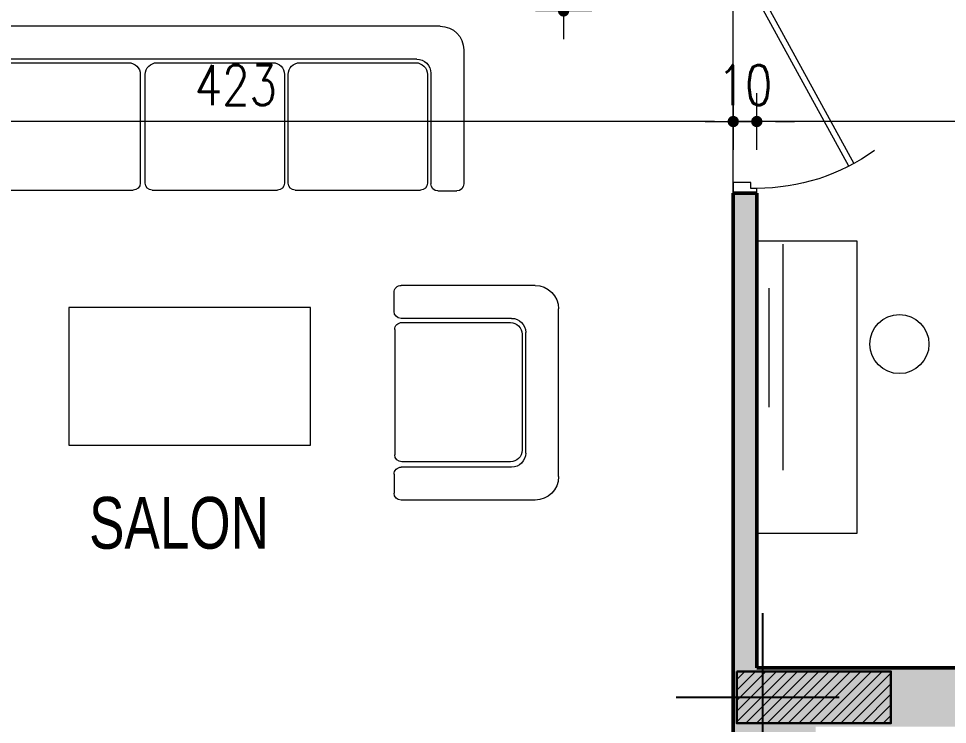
# Model space of a CAD drawing. Header units: millimetres. Extents: x 906 to 2589, y -1235 to -637.
# Drawn here: x 2562.404 to 2566.353, y -1221.896 to -1218.896 of the extents above; entities that cross this region are included whole.
import ezdxf

# ---------------------------------------------------------------- set-up
doc = ezdxf.new("R2010")
doc.units = ezdxf.units.MM
doc.linetypes.add('AXES', pattern=[2, 1.25, -0.25, 0.25, -0.25])
doc.layers.get('DEFPOINTS').update_dxf_attribs({"color": 255, "lineweight": 13})
for name, color, linetype, lineweight in [('A-signe', 7, 'Continuous', 9), ('DIM.', 4, 'Continuous', 25), ('MENUISERIE', 7, 'Continuous', 13), ('MEUBLE', 35, 'Continuous', 15), ('MUR 0.5', 7, 'Continuous', 50), ('POTEAUX ARCH', 7, 'Continuous', 30), ('POTEAUX HACHURE', 7, 'Continuous', 15), ('TEXTE', 7, 'Continuous', 20)]:
    doc.layers.add(name, color=color, linetype=linetype, lineweight=lineweight)
doc.layers.add('AXE', color=7, linetype='AXES')
doc.layers.add('TEINTE 2', color=3, linetype='Continuous')
doc.styles.add('atef', font='romans.shx', dxfattribs={"width": 0.8})
doc.styles.add('STYLE4', font='swisscl.ttf')
doc.dimstyles.new('COTEXT', dxfattribs={"dimscale": 0, "dimtxt": 0.17, "dimasz": 0.08, "dimexe": 0.015, "dimexo": 0.015, "dimgap": 0.07, "dimtad": 1, "dimdec": 0, "dimlfac": 100, "dimzin": 0, "dimdsep": 46, "dimtxsty": 'atef', "dimblk": 'SIG2', "dimcen": 0.15, "dimse1": 1, "dimse2": 1, "dimclrd": 256, "dimclre": 6, "dimclrt": 2, "dimadec": 0, "dimazin": 0, "dimtfac": 0.5, "dimtdec": 0, "dimtix": 1, "dimtmove": 2, "dimatfit": 1, "dimldrblk": 'SIG2', "dimfxl": 0.18, "dimtolj": 1, "dimtzin": 0, "dimlwd": 18, "dimarcsym": 0})

# ---------------------------------------------------------------- blocks, each defined once
blk = doc.blocks.new('SIG2')
at = {"layer": 'A-signe'}
for p, q in [((0, 1.5), (0, 0.5)), ((0, 0.5), (0, -0.5)), ((-1.5, 0), (-0.5, 0)), ((-0.5, 0), (0.5, 0)), ((0.5, 0), (1.5, 0)), ((0, -0.5), (0, -1.5))]:
    blk.add_line(p, q, dxfattribs=at)
at = {"layer": 'A-signe', "const_width": 0.3}
blk.add_lwpolyline([(-0.15, 0, 1), (0.15, 0, 1)], format="xyb", close=True, dxfattribs=at)
blk = doc.blocks.new('*D1069')
at = {"layer": 'DEFPOINTS', "color": 0, "transparency": 16777216}
for p in [(2565.5428, -1218.934), (2565.5428, -1219.334), (2569.6428, -1219.334)]:
    blk.add_point(p, dxfattribs=at)
at = {"layer": 'DIM.', "lineweight": 18, "transparency": 16777216}
blk.add_line((2569.5628, -1219.334), (2565.6228, -1219.334), dxfattribs=at)
at = {"layer": 'DIM.', "lineweight": 18, "transparency": 16777216, "xscale": 0.08, "yscale": 0.08, "zscale": 0.08, "rotation": 180}
blk.add_blockref('SIG2', (2565.5428, -1219.334), dxfattribs=at)
at = {"layer": 'DIM.', "lineweight": 18, "transparency": 16777216, "xscale": 0.08, "yscale": 0.08, "zscale": 0.08}
blk.add_blockref('SIG2', (2569.6428, -1219.334), dxfattribs=at)
at = {"layer": 'DIM.', "color": 2, "transparency": 16777216, "insert": (2567.5928, -1219.179), "char_height": 0.17, "attachment_point": 5, "style": 'atef'}
blk.add_mtext('\\A1;410', dxfattribs=at)
blk = doc.blocks.new('*D1097')
at = {"layer": 'DEFPOINTS', "color": 0, "transparency": 16777216}
for p in [(2565.0673, -1217.564), (2564.2428, -1218.864), (2564.7214, -1218.864)]:
    blk.add_point(p, dxfattribs=at)
at = {"layer": 'DIM.', "lineweight": 18, "transparency": 16777216}
blk.add_line((2564.7214, -1217.644), (2564.7214, -1218.784), dxfattribs=at)
at = {"layer": 'DIM.', "lineweight": 18, "transparency": 16777216, "xscale": 0.08, "yscale": 0.08, "zscale": 0.08}
for p, rotation in [((2564.7214, -1217.564), 90), ((2564.7214, -1218.864), 270)]:
    blk.add_blockref('SIG2', p, dxfattribs=dict(at, rotation=rotation))
at = {"layer": 'DIM.', "color": 2, "transparency": 16777216, "insert": (2564.5664, -1218.214), "char_height": 0.17, "attachment_point": 5, "rotation": 90, "style": 'atef'}
blk.add_mtext('\\A1;130', dxfattribs=at)
blk = doc.blocks.new('*D1101')
at = {"layer": 'DEFPOINTS', "color": 0, "transparency": 16777216}
for p in [(2561.6618, -1218.862), (2562.1815, -1222.9741), (2564.3397, -1222.9741)]:
    blk.add_point(p, dxfattribs=at)
at = {"layer": 'DIM.', "lineweight": 18, "transparency": 16777216}
blk.add_line((2562.1815, -1218.942), (2562.1815, -1222.8941), dxfattribs=at)
at = {"layer": 'DIM.', "lineweight": 18, "transparency": 16777216, "xscale": 0.08, "yscale": 0.08, "zscale": 0.08}
for p, rotation in [((2562.1815, -1218.862), 90), ((2562.1815, -1222.9741), 270)]:
    blk.add_blockref('SIG2', p, dxfattribs=dict(at, rotation=rotation))
at = {"layer": 'DIM.', "color": 2, "transparency": 16777216, "insert": (2562.0265, -1220.9181), "char_height": 0.17, "attachment_point": 5, "rotation": 90, "style": 'atef'}
blk.add_mtext('\\A1;411', dxfattribs=at)
blk = doc.blocks.new('PORTE 0.90')
at = {"layer": 'MENUISERIE'}
for points in [[(-0.7859, 0.3911), (-0.0325, -0.0217), (-0.02, 0), (-0.7742, 0.4132)], [(-0.9, 0), (-0.88, 0), (-0.88, -0.025), (-0.855, -0.025), (-0.855, -0.1), (-0.9, -0.1)], [(0, 0), (-0.02, 0), (-0.02, -0.025), (-0.045, -0.025), (-0.045, -0.1), (0, -0.1)]]:
    blk.add_lwpolyline(points, dxfattribs=at)
blk.add_arc((-0.02, 0), 0.86, 144.3645, 180, dxfattribs=at)
blk = doc.blocks.new('*D1222')
at = {"layer": 'DEFPOINTS', "color": 0, "linetype": 'Continuous', "transparency": 16777216}
for p in [(2565.4428, -1219.334), (2565.4428, -1219.8193), (2565.5428, -1219.8193)]:
    blk.add_point(p, dxfattribs=at)
at = {"layer": 'DIM.', "linetype": 'Continuous', "lineweight": 18, "transparency": 16777216}
for p, q in [((2565.3628, -1219.334), (2565.2828, -1219.334)), ((2565.5428, -1219.334), (2565.4428, -1219.334)), ((2565.6228, -1219.334), (2565.7028, -1219.334))]:
    blk.add_line(p, q, dxfattribs=at)
at = {"layer": 'DIM.', "linetype": 'Continuous', "lineweight": 18, "transparency": 16777216, "xscale": 0.08, "yscale": 0.08, "zscale": 0.08}
blk.add_blockref('SIG2', (2565.4428, -1219.334), dxfattribs=at)
at = {"layer": 'DIM.', "linetype": 'Continuous', "lineweight": 18, "transparency": 16777216, "xscale": 0.08, "yscale": 0.08, "zscale": 0.08, "rotation": 180}
blk.add_blockref('SIG2', (2565.5428, -1219.334), dxfattribs=at)
at = {"layer": 'DIM.', "color": 2, "linetype": 'Continuous', "transparency": 16777216, "insert": (2565.4928, -1219.179), "char_height": 0.17, "attachment_point": 5, "style": 'atef'}
blk.add_mtext('\\A1;10', dxfattribs=at)
blk = doc.blocks.new('*D1223')
at = {"layer": 'DEFPOINTS', "color": 0, "linetype": 'Continuous', "transparency": 16777216}
for p in [(2561.2128, -1219.219), (2561.2128, -1219.334), (2565.4428, -1219.7677)]:
    blk.add_point(p, dxfattribs=at)
at = {"layer": 'DIM.', "linetype": 'Continuous', "lineweight": 18, "transparency": 16777216}
blk.add_line((2565.3628, -1219.334), (2561.2928, -1219.334), dxfattribs=at)
at = {"layer": 'DIM.', "linetype": 'Continuous', "lineweight": 18, "transparency": 16777216, "xscale": 0.08, "yscale": 0.08, "zscale": 0.08, "rotation": 180}
blk.add_blockref('SIG2', (2561.2128, -1219.334), dxfattribs=at)
at = {"layer": 'DIM.', "linetype": 'Continuous', "lineweight": 18, "transparency": 16777216, "xscale": 0.08, "yscale": 0.08, "zscale": 0.08}
blk.add_blockref('SIG2', (2565.4428, -1219.334), dxfattribs=at)
at = {"layer": 'DIM.', "color": 2, "linetype": 'Continuous', "transparency": 16777216, "insert": (2563.3278, -1219.179), "char_height": 0.17, "attachment_point": 5, "style": 'atef'}
blk.add_mtext('\\A1;423', dxfattribs=at)
blk = doc.blocks.new('Sofa3P')
for p, q in [((-0.9625, 0), (0.9625, 0)), ((-1.0625, -0.1), (-1.0625, -0.6699)), ((1.0625, -0.1), (1.0625, -0.6699)), ((-0.8625, -0.14), (0.8625, -0.14)), ((-0.3659, -0.1553), (-0.8582, -0.1553)), ((0.2417, -0.1553), (-0.2505, -0.1553)), ((0.855, -0.1553), (0.3627, -0.1553)), ((-0.9225, -0.2), (-0.9225, -0.6699)), ((-0.9082, -0.2053), (-0.9082, -0.6667)), ((-0.3159, -0.6667), (-0.3159, -0.2053)), ((-0.3005, -0.2053), (-0.3005, -0.6667)), ((0.2917, -0.6667), (0.2917, -0.2053)), ((0.3127, -0.2053), (0.3127, -0.6667)), ((0.905, -0.6667), (0.905, -0.2053)), ((0.9225, -0.2), (0.9225, -0.6699)), ((-0.9525, -0.6999), (-1.0325, -0.6999)), ((-0.3459, -0.6967), (-0.8782, -0.6967)), ((0.2617, -0.6967), (-0.2705, -0.6967)), ((0.875, -0.6967), (0.3427, -0.6967)), ((0.9525, -0.6999), (1.0325, -0.6999))]:
    blk.add_line(p, q)
for centre, radius, start, end in [((-0.9625, -0.1), 0.1, 90, 180), ((0.9625, -0.1), 0.1, 0, 90), ((-0.8625, -0.2), 0.06, 90, 180), ((-0.8582, -0.2053), 0.05, 90, 180), ((-0.3659, -0.2053), 0.05, 0, 90), ((-0.2505, -0.2053), 0.05, 90, 180), ((0.2417, -0.2053), 0.05, 0, 90), ((0.3627, -0.2053), 0.05, 90, 180), ((0.855, -0.2053), 0.05, 0, 90), ((0.8625, -0.2), 0.06, 0, 90), ((-1.0325, -0.6699), 0.03, 180, 270), ((-0.9525, -0.6699), 0.03, 270, 0), ((-0.8782, -0.6667), 0.03, 180, 270), ((-0.3459, -0.6667), 0.03, 270, 0), ((-0.2705, -0.6667), 0.03, 180, 270), ((0.2617, -0.6667), 0.03, 270, 0), ((0.3427, -0.6667), 0.03, 180, 270), ((0.875, -0.6667), 0.03, 270, 0), ((0.9525, -0.6699), 0.03, 180, 270), ((1.0325, -0.6699), 0.03, 270, 0)]:
    blk.add_arc(centre, radius, start, end)
blk = doc.blocks.new('Sofa1P')
for p, q in [((-0.3562, 0), (0.3562, 0)), ((-0.4562, -0.1), (-0.4562, -0.6699)), ((0.4562, -0.1), (0.4562, -0.6699)), ((-0.2563, -0.14), (0.2563, -0.14)), ((0.2487, -0.1553), (-0.2436, -0.1553)), ((-0.3162, -0.2), (-0.3162, -0.6699)), ((-0.2936, -0.2053), (-0.2936, -0.6667)), ((0.2987, -0.6667), (0.2987, -0.2053)), ((0.3162, -0.2), (0.3162, -0.6699)), ((-0.3462, -0.6999), (-0.4262, -0.6999)), ((0.2687, -0.6967), (-0.2636, -0.6967)), ((0.3462, -0.6999), (0.4262, -0.6999))]:
    blk.add_line(p, q)
for centre, radius, start, end in [((-0.3562, -0.1), 0.1, 90, 180), ((0.3562, -0.1), 0.1, 0, 90), ((-0.2563, -0.2), 0.06, 90, 180), ((-0.2436, -0.2053), 0.05, 90, 180), ((0.2487, -0.2053), 0.05, 0, 90), ((0.2563, -0.2), 0.06, 0, 90), ((-0.4262, -0.6699), 0.03, 180, 270), ((-0.3462, -0.6699), 0.03, 270, 0), ((-0.2636, -0.6667), 0.03, 180, 270), ((0.2687, -0.6667), 0.03, 270, 0), ((0.3462, -0.6699), 0.03, 180, 270), ((0.4262, -0.6699), 0.03, 270, 0)]:
    blk.add_arc(centre, radius, start, end)

msp = doc.modelspace()

# ---------------------------------------------------------------- hatches: boundary and pattern name
at = {"layer": 'POTEAUX HACHURE'}
h = msp.add_hatch(dxfattribs=at)
h.set_pattern_fill('ANSI31', color=256, scale=0.01)
h.set_pattern_definition([(45, (1519.92713, -318.340743), (-0.0224506403, 0.0224506403), [])])
h.paths.add_polyline_path([(2565.4578, -1221.6711), (2566.113, -1221.6711), (2566.113, -1221.8911), (2565.4578, -1221.8911)])
at = {"layer": 'TEINTE 2'}
h = msp.add_hatch(color=256, dxfattribs=at)
h.dxf.hatch_style = 1
h.paths.add_polyline_path([(2569.8928, -1221.1061), (2569.9728, -1221.1061), (2569.9728, -1220.8561), (2569.6428, -1220.8561), (2569.6428, -1221.6561), (2565.5428, -1221.6561), (2565.5428, -1219.6381), (2565.4428, -1219.6381), (2565.4428, -1222.0261), (2565.7928, -1222.0261), (2565.7928, -1221.9061), (2569.8928, -1221.9061)])

# ---------------------------------------------------------------- linework, layer by layer
at = {"layer": 'AXE'}
for p, q in [((2565.5678, -1221.423), (2565.5678, -1222.126)), ((2565.1995, -1221.7811), (2565.8927, -1221.7811))]:
    msp.add_line(p, q, dxfattribs=at)
at = {"layer": 'MENUISERIE'}
msp.add_line((2565.4428, -1219.6381), (2565.4428, -1218.7381), dxfattribs=at)
at = {"layer": 'MEUBLE'}
for points in [[(2565.5428, -1221.0843), (2565.5428, -1219.8406), (2565.9686, -1219.8406), (2565.9686, -1221.0843)], [(2563.6454, -1220.7099), (2563.6454, -1220.125), (2562.6175, -1220.125), (2562.6175, -1220.7099)]]:
    msp.add_lwpolyline(points, close=True, dxfattribs=at)
for points in [[(2565.6538, -1219.8558), (2565.6538, -1220.8151)], [(2565.594, -1220.0429), (2565.594, -1220.5482)]]:
    msp.add_lwpolyline(points, dxfattribs=at)
msp.add_circle((2566.1493, -1220.2799), 0.1255, dxfattribs=at)
at = {"layer": 'MUR 0.5'}
for p, q in [((2565.4428, -1219.6381), (2565.4428, -1222.0261)), ((2565.5428, -1219.6381), (2565.4428, -1219.6381)), ((2565.5428, -1219.6381), (2565.5428, -1221.6561)), ((2565.5428, -1221.6561), (2569.6428, -1221.6561))]:
    msp.add_line(p, q, dxfattribs=at)
at = {"layer": 'POTEAUX ARCH'}
msp.add_lwpolyline([(2565.4578, -1221.6711), (2566.113, -1221.6711), (2566.113, -1221.8911), (2565.4578, -1221.8911)], close=True, dxfattribs=at)

# ---------------------------------------------------------------- block references
at = {"layer": 'MENUISERIE', "xscale": -1, "rotation": 270}
msp.add_blockref('PORTE 0.90', (2565.5428, -1218.7381), dxfattribs=at)
at = {"layer": 'MEUBLE', "xscale": -1}
msp.add_blockref('Sofa3P', (2563.2343, -1218.9289), dxfattribs=at)
at = {"layer": 'MEUBLE', "xscale": -1, "rotation": 270}
msp.add_blockref('Sofa1P', (2564.7003, -1220.4869), dxfattribs=at)

# ---------------------------------------------------------------- texts
at = {"layer": 'TEXTE', "style": 'STYLE4'}
msp.add_text('SALON', height=0.22, dxfattribs=at).set_placement((2562.7038, -1221.1495))

# ---------------------------------------------------------------- dimensions: what is measured, and where the dimension line sits
at = {"layer": 'DIM.'}
for base, p1, p2, angle, picture, middle in [((2564.7214, -1218.864), (2565.0673, -1217.564), (2564.2428, -1218.864), 90, '*D1097', (2564.5664, -1218.214)), ((2562.1815, -1222.9741), (2561.6618, -1218.862), (2564.3397, -1222.9741), 90, '*D1101', (2562.0265, -1220.9181)), ((2565.5428, -1219.334), (2569.6428, -1219.334), (2565.5428, -1218.934), 180, '*D1069', (2567.5928, -1219.179))]:
    dim = msp.add_linear_dim(base=base, p1=p1, p2=p2, angle=angle, dimstyle='COTEXT', override={"dimscale": 1}, dxfattribs=at)
    dim.commit()
    dim.dimension.update_dxf_attribs({"geometry": picture, "text_midpoint": middle})
at = {"layer": 'DIM.', "linetype": 'Continuous'}
for base, p1, p2, picture, middle in [((2561.2128, -1219.334), (2565.4428, -1219.7677), (2561.2128, -1219.219), '*D1223', (2563.3278, -1219.179)), ((2565.4428, -1219.334), (2565.5428, -1219.8193), (2565.4428, -1219.8193), '*D1222', (2565.4928, -1219.179))]:
    dim = msp.add_linear_dim(base=base, p1=p1, p2=p2, dimstyle='COTEXT', override={"dimscale": 1}, dxfattribs=at)
    dim.commit()
    dim.dimension.update_dxf_attribs({"geometry": picture, "text_midpoint": middle})

doc.saveas('drawing.dxf')
